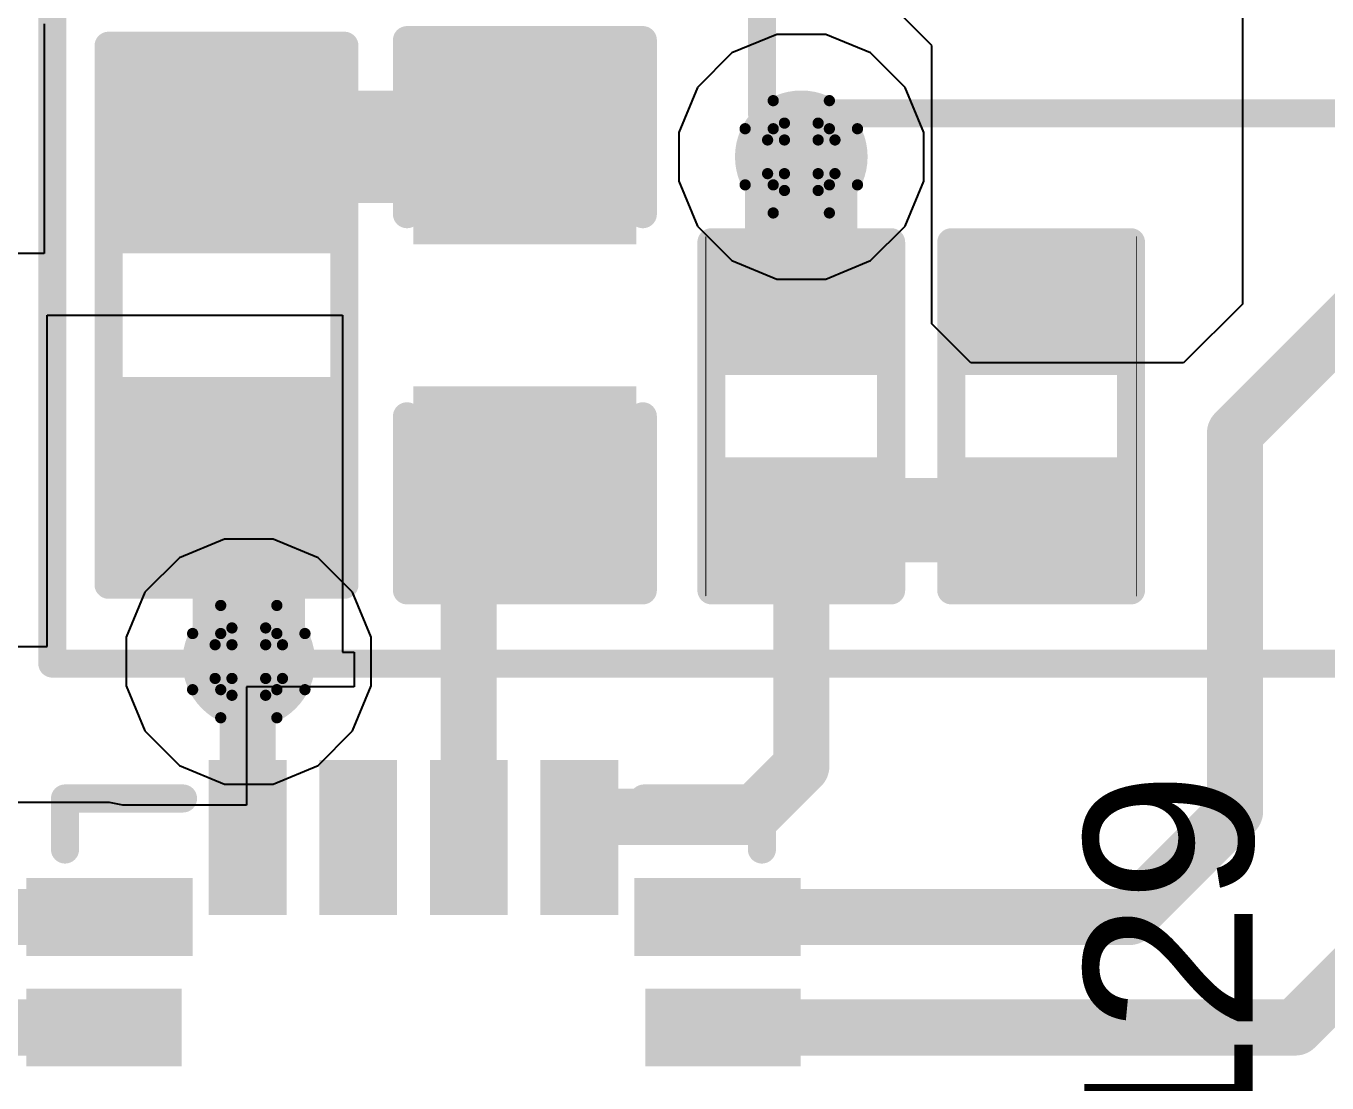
# Model space of a CAD drawing. Header units: inches. Extents: x 0 to 198, y 0 to 199.
# Drawn here: x 5.0109 to 5.2426, y 2.7577 to 2.946 of the extents above; entities that cross this region are included whole.
import ezdxf

# ---------------------------------------------------------------- set-up
doc = ezdxf.new("R2010")
doc.units = ezdxf.units.IN
doc.header["$MEASUREMENT"] = 0
for name, color, linetype in [('Bottom Layer', 5, 'Continuous'), ('Drill Drawing', 1, 'Continuous'), ('Layer 1', 16, 'Continuous'), ('Layer 2', 76, 'Continuous'), ('Top Layer', 1, 'Continuous'), ('Top Overlay', 2, 'Continuous'), ('Top Paste', 8, 'Continuous'), ('Top Solder', 216, 'Continuous'), ('Via Holes', 16, 'Continuous')]:
    doc.layers.add(name, color=color, linetype=linetype)
doc.styles.add('Arial', font='', dxfattribs={"height": 0.2})
doc.styles.get('Arial').set_extended_font_data('Arial')

# ---------------------------------------------------------------- blocks, each defined once
blk = doc.blocks.new('R___0603_17')
at = {"layer": 'Top Layer'}
for points in [[(-0.015, 0.0175), (-0.015, -0.0175), (-0.045, -0.0175), (-0.045, 0.0175)], [(0.045, 0.0175), (0.045, -0.0175), (0.015, -0.0175), (0.015, 0.0175)]]:
    blk.add_hatch(color=1, dxfattribs=at).paths.add_polyline_path(points)
at = {"layer": 'Top Paste'}
for points in [[(-0.015, 0.0175), (-0.015, -0.0175), (-0.045, -0.0175), (-0.045, 0.0175)], [(0.045, 0.0175), (0.045, -0.0175), (0.015, -0.0175), (0.015, 0.0175)]]:
    blk.add_hatch(color=8, dxfattribs=at).paths.add_polyline_path(points)
at = {"layer": 'Top Solder'}
for points in [[(-0.011, 0.0215), (-0.011, -0.0215), (-0.049, -0.0215), (-0.049, 0.0215)], [(0.049, 0.0215), (0.049, -0.0215), (0.011, -0.0215), (0.011, 0.0215)]]:
    blk.add_hatch(color=216, dxfattribs=at).paths.add_polyline_path(points)
at = {"layer": 'Top Overlay'}
for points in [[(-0.048, 0.021, 0.005, 0.005, 0), (0.048, 0.021, 0.005, 0.005, 0)], [(-0.048, 0.021, 0.005, 0.005, 0), (-0.048, -0.021, 0.005, 0.005, 0)], [(0.048, 0.021, 0.005, 0.005, 0), (0.048, -0.021, 0.005, 0.005, 0)], [(-0.048, -0.021, 0.005, 0.005, 0), (0.048, -0.021, 0.005, 0.005, 0)]]:
    blk.add_lwpolyline(points, format="xyseb", dxfattribs=at)
for points in [[(-0.04925, 0.021, 0.0025, 0.0025, 1), (-0.04675, 0.021, 0.0025, 0.0025, 1)], [(-0.04925, 0.021, 0.0025, 0.0025, 1), (-0.04675, 0.021, 0.0025, 0.0025, 1)], [(0.04675, 0.021, 0.0025, 0.0025, 1), (0.04925, 0.021, 0.0025, 0.0025, 1)], [(0.04675, 0.021, 0.0025, 0.0025, 1), (0.04925, 0.021, 0.0025, 0.0025, 1)], [(-0.04925, -0.021, 0.0025, 0.0025, 1), (-0.04675, -0.021, 0.0025, 0.0025, 1)], [(-0.04925, -0.021, 0.0025, 0.0025, 1), (-0.04675, -0.021, 0.0025, 0.0025, 1)], [(0.04675, -0.021, 0.0025, 0.0025, 1), (0.04925, -0.021, 0.0025, 0.0025, 1)], [(0.04675, -0.021, 0.0025, 0.0025, 1), (0.04925, -0.021, 0.0025, 0.0025, 1)]]:
    blk.add_lwpolyline(points, format="xyseb", close=True, dxfattribs=at)
blk = doc.blocks.new('C___0603_18')
at = {"layer": 'Top Layer'}
for points in [[(-0.015, 0.0175), (-0.015, -0.0175), (-0.045, -0.0175), (-0.045, 0.0175)], [(0.045, 0.0175), (0.045, -0.0175), (0.015, -0.0175), (0.015, 0.0175)]]:
    blk.add_hatch(color=1, dxfattribs=at).paths.add_polyline_path(points)
at = {"layer": 'Top Paste'}
for points in [[(-0.015, 0.0175), (-0.015, -0.0175), (-0.045, -0.0175), (-0.045, 0.0175)], [(0.045, 0.0175), (0.045, -0.0175), (0.015, -0.0175), (0.015, 0.0175)]]:
    blk.add_hatch(color=8, dxfattribs=at).paths.add_polyline_path(points)
at = {"layer": 'Top Solder'}
for points in [[(-0.01264, 0.01986), (-0.01264, -0.01986), (-0.04736, -0.01986), (-0.04736, 0.01986)], [(0.04736, 0.01986), (0.04736, -0.01986), (0.01264, -0.01986), (0.01264, 0.01986)]]:
    blk.add_hatch(color=216, dxfattribs=at).paths.add_polyline_path(points)
at = {"layer": 'Top Overlay'}
for points in [[(-0.018, 0.021, 0.005, 0.005, 0), (-0.049, 0.021, 0.005, 0.005, 0)], [(-0.049, -0.021, 0.005, 0.005, 0), (-0.049, 0.021, 0.005, 0.005, 0)], [(0.049, 0.021, 0.005, 0.005, 0), (0.018, 0.021, 0.005, 0.005, 0)], [(0.049, -0.021, 0.005, 0.005, 0), (0.049, 0.021, 0.005, 0.005, 0)], [(-0.018, -0.021, 0.005, 0.005, 0), (-0.049, -0.021, 0.005, 0.005, 0)], [(0.049, -0.021, 0.005, 0.005, 0), (0.018, -0.021, 0.005, 0.005, 0)]]:
    blk.add_lwpolyline(points, format="xyseb", dxfattribs=at)
for points in [[(-0.05025, 0.021, 0.0025, 0.0025, 1), (-0.04775, 0.021, 0.0025, 0.0025, 1)], [(-0.05025, 0.021, 0.0025, 0.0025, 1), (-0.04775, 0.021, 0.0025, 0.0025, 1)], [(-0.01925, 0.021, 0.0025, 0.0025, 1), (-0.01675, 0.021, 0.0025, 0.0025, 1)], [(0.01675, 0.021, 0.0025, 0.0025, 1), (0.01925, 0.021, 0.0025, 0.0025, 1)], [(0.04775, 0.021, 0.0025, 0.0025, 1), (0.05025, 0.021, 0.0025, 0.0025, 1)], [(0.04775, 0.021, 0.0025, 0.0025, 1), (0.05025, 0.021, 0.0025, 0.0025, 1)], [(-0.05025, -0.021, 0.0025, 0.0025, 1), (-0.04775, -0.021, 0.0025, 0.0025, 1)], [(-0.05025, -0.021, 0.0025, 0.0025, 1), (-0.04775, -0.021, 0.0025, 0.0025, 1)], [(-0.01925, -0.021, 0.0025, 0.0025, 1), (-0.01675, -0.021, 0.0025, 0.0025, 1)], [(0.01675, -0.021, 0.0025, 0.0025, 1), (0.01925, -0.021, 0.0025, 0.0025, 1)], [(0.04775, -0.021, 0.0025, 0.0025, 1), (0.05025, -0.021, 0.0025, 0.0025, 1)], [(0.04775, -0.021, 0.0025, 0.0025, 1), (0.05025, -0.021, 0.0025, 0.0025, 1)]]:
    blk.add_lwpolyline(points, format="xyseb", close=True, dxfattribs=at)
blk = doc.blocks.new('VQFN_HR_21_3_5__54')
at = {"layer": 'Top Layer'}
for points in [[(-0.08524, 0.06693), (-0.07539, 0.06693), (-0.07539, 0.04134), (-0.08524, 0.04134)], [(-0.06556, 0.06693), (-0.05571, 0.06693), (-0.05571, 0.04331), (-0.06556, 0.04331)], [(-0.04587, 0.06693), (-0.03602, 0.06693), (-0.03602, -0.06693), (-0.04587, -0.06693)], [(-0.02618, 0.06693), (-0.01633, 0.06693), (-0.01633, -0.06693), (-0.02618, -0.06693)], [(-0.0065, 0.06693), (0.0065, 0.06693), (0.0065, -0.06693), (-0.0065, -0.06693)], [(0.01634, 0.06693), (0.02619, 0.06693), (0.02619, -0.06693), (0.01634, -0.06693)], [(0.03602, 0.06693), (0.04587, 0.06693), (0.04587, -0.06693), (0.03602, -0.06693)], [(0.05571, 0.06693), (0.06556, 0.06693), (0.06556, 0.04331), (0.05571, 0.04331)], [(0.07539, 0.06693), (0.08524, 0.06693), (0.08524, 0.04134), (0.07539, 0.04134)], [(-0.1063, 0.03445), (-0.08268, 0.03445), (-0.08268, 0.02461), (-0.1063, 0.02461)], [(0.08268, 0.03445), (0.1063, 0.03445), (0.1063, 0.02461), (0.08268, 0.02461)], [(-0.1063, 0.01476), (-0.08268, 0.01476), (-0.08268, 0.00492), (-0.1063, 0.00492)], [(0.08268, 0.01476), (0.1063, 0.01476), (0.1063, 0.00492), (0.08268, 0.00492)], [(-0.1063, -0.00492), (-0.08268, -0.00492), (-0.08268, -0.01476), (-0.1063, -0.01476)], [(0.08268, -0.00492), (0.1063, -0.00492), (0.1063, -0.01476), (0.08268, -0.01476)], [(-0.1063, -0.02461), (-0.08268, -0.02461), (-0.08268, -0.03445), (-0.1063, -0.03445)], [(0.08268, -0.02461), (0.1063, -0.02461), (0.1063, -0.03445), (0.08268, -0.03445)], [(-0.08524, -0.04134), (-0.07539, -0.04134), (-0.07539, -0.06693), (-0.08524, -0.06693)], [(0.07539, -0.04134), (0.08524, -0.04134), (0.08524, -0.06693), (0.07539, -0.06693)], [(-0.06555, -0.04331), (-0.0557, -0.04331), (-0.0557, -0.06693), (-0.06555, -0.06693)], [(0.05571, -0.04331), (0.06556, -0.04331), (0.06556, -0.06693), (0.05571, -0.06693)]]:
    blk.add_hatch(color=1, dxfattribs=at).paths.add_polyline_path(points)
at = {"layer": 'Top Paste'}
for points in [[(-0.08524, 0.06693), (-0.07539, 0.06693), (-0.07539, 0.04134), (-0.08524, 0.04134)], [(-0.06556, 0.06693), (-0.05571, 0.06693), (-0.05571, 0.04331), (-0.06556, 0.04331)], [(-0.04587, 0.06693), (-0.03602, 0.06693), (-0.03602, -0.06693), (-0.04587, -0.06693)], [(-0.02618, 0.06693), (-0.01633, 0.06693), (-0.01633, -0.06693), (-0.02618, -0.06693)], [(-0.0065, 0.06693), (0.0065, 0.06693), (0.0065, -0.06693), (-0.0065, -0.06693)], [(0.01634, 0.06693), (0.02619, 0.06693), (0.02619, -0.06693), (0.01634, -0.06693)], [(0.03602, 0.06693), (0.04587, 0.06693), (0.04587, -0.06693), (0.03602, -0.06693)], [(0.05571, 0.06693), (0.06556, 0.06693), (0.06556, 0.04331), (0.05571, 0.04331)], [(0.07539, 0.06693), (0.08524, 0.06693), (0.08524, 0.04134), (0.07539, 0.04134)], [(-0.1063, 0.03445), (-0.08268, 0.03445), (-0.08268, 0.02461), (-0.1063, 0.02461)], [(0.08268, 0.03445), (0.1063, 0.03445), (0.1063, 0.02461), (0.08268, 0.02461)], [(-0.1063, 0.01476), (-0.08268, 0.01476), (-0.08268, 0.00492), (-0.1063, 0.00492)], [(0.08268, 0.01476), (0.1063, 0.01476), (0.1063, 0.00492), (0.08268, 0.00492)], [(-0.1063, -0.00492), (-0.08268, -0.00492), (-0.08268, -0.01476), (-0.1063, -0.01476)], [(0.08268, -0.00492), (0.1063, -0.00492), (0.1063, -0.01476), (0.08268, -0.01476)], [(-0.1063, -0.02461), (-0.08268, -0.02461), (-0.08268, -0.03445), (-0.1063, -0.03445)], [(0.08268, -0.02461), (0.1063, -0.02461), (0.1063, -0.03445), (0.08268, -0.03445)], [(-0.08524, -0.04134), (-0.07539, -0.04134), (-0.07539, -0.06693), (-0.08524, -0.06693)], [(0.07539, -0.04134), (0.08524, -0.04134), (0.08524, -0.06693), (0.07539, -0.06693)], [(-0.06555, -0.04331), (-0.0557, -0.04331), (-0.0557, -0.06693), (-0.06555, -0.06693)], [(0.05571, -0.04331), (0.06556, -0.04331), (0.06556, -0.06693), (0.05571, -0.06693)]]:
    blk.add_hatch(color=8, dxfattribs=at).paths.add_polyline_path(points)
at = {"layer": 'Top Solder'}
for points in [[(-0.08724, 0.06893), (-0.07339, 0.06893), (-0.07339, 0.03934), (-0.08724, 0.03934)], [(-0.06756, 0.06893), (-0.05371, 0.06893), (-0.05371, 0.04131), (-0.06756, 0.04131)], [(-0.04787, 0.06893), (-0.03402, 0.06893), (-0.03402, -0.06893), (-0.04787, -0.06893)], [(-0.02818, 0.06893), (-0.01433, 0.06893), (-0.01433, -0.06893), (-0.02818, -0.06893)], [(-0.0085, 0.06893), (0.0085, 0.06893), (0.0085, -0.06893), (-0.0085, -0.06893)], [(0.01434, 0.06893), (0.02819, 0.06893), (0.02819, -0.06893), (0.01434, -0.06893)], [(0.03402, 0.06893), (0.04787, 0.06893), (0.04787, -0.06893), (0.03402, -0.06893)], [(0.05371, 0.06893), (0.06756, 0.06893), (0.06756, 0.04131), (0.05371, 0.04131)], [(0.07339, 0.06893), (0.08724, 0.06893), (0.08724, 0.03934), (0.07339, 0.03934)], [(-0.1083, 0.03645), (-0.08068, 0.03645), (-0.08068, 0.02261), (-0.1083, 0.02261)], [(0.08068, 0.03645), (0.1083, 0.03645), (0.1083, 0.02261), (0.08068, 0.02261)], [(-0.1083, 0.01676), (-0.08068, 0.01676), (-0.08068, 0.00292), (-0.1083, 0.00292)], [(0.08068, 0.01676), (0.1083, 0.01676), (0.1083, 0.00292), (0.08068, 0.00292)], [(-0.1083, -0.00292), (-0.08068, -0.00292), (-0.08068, -0.01676), (-0.1083, -0.01676)], [(0.08068, -0.00292), (0.1083, -0.00292), (0.1083, -0.01676), (0.08068, -0.01676)], [(-0.1083, -0.02261), (-0.08068, -0.02261), (-0.08068, -0.03645), (-0.1083, -0.03645)], [(0.08068, -0.02261), (0.1083, -0.02261), (0.1083, -0.03645), (0.08068, -0.03645)], [(-0.08724, -0.03934), (-0.07339, -0.03934), (-0.07339, -0.06893), (-0.08724, -0.06893)], [(0.07339, -0.03934), (0.08724, -0.03934), (0.08724, -0.06893), (0.07339, -0.06893)], [(-0.06755, -0.04131), (-0.0537, -0.04131), (-0.0537, -0.06893), (-0.06755, -0.06893)], [(0.05371, -0.04131), (0.06756, -0.04131), (0.06756, -0.06893), (0.05371, -0.06893)]]:
    blk.add_hatch(color=216, dxfattribs=at).paths.add_polyline_path(points)
at = {"layer": 'Top Overlay'}
for points in [[(-0.10143, 0.06206, 0.005, 0.005, 0), (-0.10143, 0.04104, 0.005, 0.005, 0)], [(-0.10143, 0.06206, 0.005, 0.005, 0), (-0.09233, 0.06206, 0.005, 0.005, 0)], [(0.09233, 0.06206, 0.005, 0.005, 0), (0.10142, 0.06206, 0.005, 0.005, 0)], [(0.10142, 0.06206, 0.005, 0.005, 0), (0.10142, 0.04104, 0.005, 0.005, 0)], [(-0.1165, 0.03447, 0.005, 0.005, 0), (-0.1165, 0.02447, 0.005, 0.005, 0)], [(-0.1165, 0.03447, 0.005, 0.005, 0), (-0.1115, 0.02947, 0.005, 0.005, 0)], [(-0.1115, 0.02947, 0.005, 0.005, 0), (-0.1165, 0.02447, 0.005, 0.005, 0)], [(-0.10143, -0.04104, 0.005, 0.005, 0), (-0.10143, -0.06205, 0.005, 0.005, 0)], [(0.10142, -0.04104, 0.005, 0.005, 0), (0.10142, -0.06205, 0.005, 0.005, 0)], [(-0.10143, -0.06205, 0.005, 0.005, 0), (-0.09233, -0.06205, 0.005, 0.005, 0)], [(0.09233, -0.06205, 0.005, 0.005, 0), (0.10142, -0.06205, 0.005, 0.005, 0)]]:
    blk.add_lwpolyline(points, format="xyseb", dxfattribs=at)
for points in [[(-0.10268, 0.06206, 0.0025, 0.0025, 1), (-0.10018, 0.06206, 0.0025, 0.0025, 1)], [(-0.10268, 0.06206, 0.0025, 0.0025, 1), (-0.10018, 0.06206, 0.0025, 0.0025, 1)], [(-0.09358, 0.06206, 0.0025, 0.0025, 1), (-0.09108, 0.06206, 0.0025, 0.0025, 1)], [(0.09108, 0.06206, 0.0025, 0.0025, 1), (0.09358, 0.06206, 0.0025, 0.0025, 1)], [(0.10017, 0.06206, 0.0025, 0.0025, 1), (0.10267, 0.06206, 0.0025, 0.0025, 1)], [(0.10017, 0.06206, 0.0025, 0.0025, 1), (0.10267, 0.06206, 0.0025, 0.0025, 1)], [(-0.10268, 0.04104, 0.0025, 0.0025, 1), (-0.10018, 0.04104, 0.0025, 0.0025, 1)], [(0.10017, 0.04104, 0.0025, 0.0025, 1), (0.10267, 0.04104, 0.0025, 0.0025, 1)], [(-0.11775, 0.03447, 0.0025, 0.0025, 1), (-0.11525, 0.03447, 0.0025, 0.0025, 1)], [(-0.11775, 0.03447, 0.0025, 0.0025, 1), (-0.11525, 0.03447, 0.0025, 0.0025, 1)], [(-0.11275, 0.02947, 0.0025, 0.0025, 1), (-0.11025, 0.02947, 0.0025, 0.0025, 1)], [(-0.11275, 0.02947, 0.0025, 0.0025, 1), (-0.11025, 0.02947, 0.0025, 0.0025, 1)], [(-0.11775, 0.02447, 0.0025, 0.0025, 1), (-0.11525, 0.02447, 0.0025, 0.0025, 1)], [(-0.11775, 0.02447, 0.0025, 0.0025, 1), (-0.11525, 0.02447, 0.0025, 0.0025, 1)], [(-0.10268, -0.04104, 0.0025, 0.0025, 1), (-0.10018, -0.04104, 0.0025, 0.0025, 1)], [(0.10017, -0.04104, 0.0025, 0.0025, 1), (0.10267, -0.04104, 0.0025, 0.0025, 1)], [(-0.10268, -0.06205, 0.0025, 0.0025, 1), (-0.10018, -0.06205, 0.0025, 0.0025, 1)], [(-0.10268, -0.06205, 0.0025, 0.0025, 1), (-0.10018, -0.06205, 0.0025, 0.0025, 1)], [(-0.09358, -0.06205, 0.0025, 0.0025, 1), (-0.09108, -0.06205, 0.0025, 0.0025, 1)], [(0.09108, -0.06205, 0.0025, 0.0025, 1), (0.09358, -0.06205, 0.0025, 0.0025, 1)], [(0.10017, -0.06205, 0.0025, 0.0025, 1), (0.10267, -0.06205, 0.0025, 0.0025, 1)], [(0.10017, -0.06205, 0.0025, 0.0025, 1), (0.10267, -0.06205, 0.0025, 0.0025, 1)]]:
    blk.add_lwpolyline(points, format="xyseb", close=True, dxfattribs=at)
blk = doc.blocks.new('R___0402_186')
at = {"layer": 'Top Layer'}
for points in [[(-0.0275, -0.0125), (-0.0275, 0.0125), (-0.0095, 0.0125), (-0.0095, -0.0125)], [(0.0095, -0.0125), (0.0095, 0.0125), (0.0275, 0.0125), (0.0275, -0.0125)]]:
    blk.add_hatch(color=1, dxfattribs=at).paths.add_polyline_path(points)
at = {"layer": 'Top Paste'}
for points in [[(-0.0275, -0.0125), (-0.0275, 0.0125), (-0.0095, 0.0125), (-0.0095, -0.0125)], [(0.0095, -0.0125), (0.0095, 0.0125), (0.0275, 0.0125), (0.0275, -0.0125)]]:
    blk.add_hatch(color=8, dxfattribs=at).paths.add_polyline_path(points)
at = {"layer": 'Top Solder'}
for points in [[(-0.02967, -0.01467), (-0.02967, 0.01466), (-0.00733, 0.01466), (-0.00733, -0.01467)], [(0.00733, -0.01467), (0.00733, 0.01466), (0.02967, 0.01466), (0.02967, -0.01467)]]:
    blk.add_hatch(color=216, dxfattribs=at).paths.add_polyline_path(points)
at = {"layer": 'Top Overlay'}
for points in [[(-0.031, -0.016, 0.005, 0.005, 0), (-0.031, 0.016, 0.005, 0.005, 0)], [(0.031, 0.016, 0.005, 0.005, 0), (-0.031, 0.016, 0.005, 0.005, 0)], [(0.031, -0.016, 0.005, 0.005, 0), (0.031, 0.016, 0.005, 0.005, 0)], [(0.031, -0.016, 0.005, 0.005, 0), (-0.031, -0.016, 0.005, 0.005, 0)], [(0.032, -0.017, 0.000127, 0.000127, 0), (-0.032, -0.017, 0.000127, 0.000127, 0)]]:
    blk.add_lwpolyline(points, format="xyseb", dxfattribs=at)
for points in [[(-0.03225, 0.016, 0.0025, 0.0025, 1), (-0.02975, 0.016, 0.0025, 0.0025, 1)], [(-0.03225, 0.016, 0.0025, 0.0025, 1), (-0.02975, 0.016, 0.0025, 0.0025, 1)], [(0.02975, 0.016, 0.0025, 0.0025, 1), (0.03225, 0.016, 0.0025, 0.0025, 1)], [(0.02975, 0.016, 0.0025, 0.0025, 1), (0.03225, 0.016, 0.0025, 0.0025, 1)], [(-0.03225, -0.016, 0.0025, 0.0025, 1), (-0.02975, -0.016, 0.0025, 0.0025, 1)], [(-0.03225, -0.016, 0.0025, 0.0025, 1), (-0.02975, -0.016, 0.0025, 0.0025, 1)], [(0.02975, -0.016, 0.0025, 0.0025, 1), (0.03225, -0.016, 0.0025, 0.0025, 1)], [(0.02975, -0.016, 0.0025, 0.0025, 1), (0.03225, -0.016, 0.0025, 0.0025, 1)], [(-0.03203, -0.017, 0.0000635, 0.0000635, 1), (-0.03197, -0.017, 0.0000635, 0.0000635, 1)], [(0.03197, -0.017, 0.0000635, 0.0000635, 1), (0.03203, -0.017, 0.0000635, 0.0000635, 1)]]:
    blk.add_lwpolyline(points, format="xyseb", close=True, dxfattribs=at)
blk = doc.blocks.new('R___0402_188')
at = {"layer": 'Top Layer'}
for points in [[(-0.0275, -0.0125), (-0.0275, 0.0125), (-0.0095, 0.0125), (-0.0095, -0.0125)], [(0.0095, -0.0125), (0.0095, 0.0125), (0.0275, 0.0125), (0.0275, -0.0125)]]:
    blk.add_hatch(color=1, dxfattribs=at).paths.add_polyline_path(points)
at = {"layer": 'Top Paste'}
for points in [[(-0.0275, -0.0125), (-0.0275, 0.0125), (-0.0095, 0.0125), (-0.0095, -0.0125)], [(0.0095, -0.0125), (0.0095, 0.0125), (0.0275, 0.0125), (0.0275, -0.0125)]]:
    blk.add_hatch(color=8, dxfattribs=at).paths.add_polyline_path(points)
at = {"layer": 'Top Solder'}
for points in [[(-0.02967, -0.01467), (-0.02967, 0.01467), (-0.00733, 0.01467), (-0.00733, -0.01467)], [(0.00733, -0.01467), (0.00733, 0.01467), (0.02967, 0.01467), (0.02967, -0.01467)]]:
    blk.add_hatch(color=216, dxfattribs=at).paths.add_polyline_path(points)
at = {"layer": 'Top Overlay'}
for points in [[(-0.031, 0.016, 0.005, 0.005, 0), (-0.031, -0.016, 0.005, 0.005, 0)], [(-0.031, 0.016, 0.005, 0.005, 0), (0.031, 0.016, 0.005, 0.005, 0)], [(0.031, 0.016, 0.005, 0.005, 0), (0.031, -0.016, 0.005, 0.005, 0)], [(-0.031, -0.016, 0.005, 0.005, 0), (0.031, -0.016, 0.005, 0.005, 0)], [(-0.032, -0.017, 0.000127, 0.000127, 0), (0.032, -0.017, 0.000127, 0.000127, 0)]]:
    blk.add_lwpolyline(points, format="xyseb", dxfattribs=at)
for points in [[(-0.03225, 0.016, 0.0025, 0.0025, 1), (-0.02975, 0.016, 0.0025, 0.0025, 1)], [(-0.03225, 0.016, 0.0025, 0.0025, 1), (-0.02975, 0.016, 0.0025, 0.0025, 1)], [(0.02975, 0.016, 0.0025, 0.0025, 1), (0.03225, 0.016, 0.0025, 0.0025, 1)], [(0.02975, 0.016, 0.0025, 0.0025, 1), (0.03225, 0.016, 0.0025, 0.0025, 1)], [(-0.03225, -0.016, 0.0025, 0.0025, 1), (-0.02975, -0.016, 0.0025, 0.0025, 1)], [(-0.03225, -0.016, 0.0025, 0.0025, 1), (-0.02975, -0.016, 0.0025, 0.0025, 1)], [(0.02975, -0.016, 0.0025, 0.0025, 1), (0.03225, -0.016, 0.0025, 0.0025, 1)], [(0.02975, -0.016, 0.0025, 0.0025, 1), (0.03225, -0.016, 0.0025, 0.0025, 1)], [(-0.03203, -0.017, 0.0000635, 0.0000635, 1), (-0.03197, -0.017, 0.0000635, 0.0000635, 1)], [(0.03197, -0.017, 0.0000635, 0.0000635, 1), (0.03203, -0.017, 0.0000635, 0.0000635, 1)]]:
    blk.add_lwpolyline(points, format="xyseb", close=True, dxfattribs=at)

msp = doc.modelspace()

# ---------------------------------------------------------------- hatches: boundary and pattern name
at = {"layer": 'Bottom Layer'}
h = msp.add_hatch(color=5, dxfattribs=at)
edge = h.paths.add_edge_path()
edge.add_arc((5.14895, 2.92267), 0.01181, 0, 360)
h = msp.add_hatch(color=5, dxfattribs=at)
edge = h.paths.add_edge_path()
edge.add_arc((5.05056, 2.83276), 0.01181, 0, 360)
at = {"layer": 'Layer 1'}
h = msp.add_hatch(color=16, dxfattribs=at)
edge = h.paths.add_edge_path()
edge.add_arc((5.14895, 2.92267), 0.01181, 0, 360)
h = msp.add_hatch(color=16, dxfattribs=at)
edge = h.paths.add_edge_path()
edge.add_arc((5.05056, 2.83276), 0.01181, 0, 360)
at = {"layer": 'Layer 2'}
h = msp.add_hatch(color=76, dxfattribs=at)
edge = h.paths.add_edge_path()
edge.add_arc((5.14895, 2.92267), 0.01181, 0, 360)
h = msp.add_hatch(color=76, dxfattribs=at)
edge = h.paths.add_edge_path()
edge.add_arc((5.05056, 2.83276), 0.01181, 0, 360)
at = {"layer": 'Top Layer'}
h = msp.add_hatch(color=1, dxfattribs=at)
edge = h.paths.add_edge_path()
edge.add_arc((5.14895, 2.92267), 0.01181, 0, 360)
h = msp.add_hatch(color=1, dxfattribs=at)
edge = h.paths.add_edge_path()
edge.add_arc((5.05056, 2.83276), 0.01181, 0, 360)
at = {"layer": 'Via Holes'}
h = msp.add_hatch(color=7, dxfattribs=at)
edge = h.paths.add_edge_path()
edge.add_arc((5.14895, 2.92267), 0.00591, 0, 360)
h = msp.add_hatch(color=7, dxfattribs=at)
edge = h.paths.add_edge_path()
edge.add_arc((5.05056, 2.83276), 0.00591, 0, 360)

# ---------------------------------------------------------------- linework, layer by layer
at = {"layer": 'Drill Drawing'}
for points in [[(5.14395, 2.92767, 0.002, 0.002, 0), (5.14395, 2.93267, 0.002, 0.002, 0)], [(5.14395, 2.93267, 0.002, 0.002, 0), (5.15395, 2.93267, 0.002, 0.002, 0)], [(5.15395, 2.92767, 0.002, 0.002, 0), (5.15395, 2.93267, 0.002, 0.002, 0)], [(5.13895, 2.91767, 0.002, 0.002, 0), (5.13895, 2.92767, 0.002, 0.002, 0)], [(5.13895, 2.92767, 0.002, 0.002, 0), (5.14395, 2.92767, 0.002, 0.002, 0)], [(5.14595, 2.92567, 0.002, 0.002, 0), (5.14595, 2.92867, 0.002, 0.002, 0)], [(5.14595, 2.92867, 0.002, 0.002, 0), (5.15195, 2.92867, 0.002, 0.002, 0)], [(5.15195, 2.92567, 0.002, 0.002, 0), (5.15195, 2.92867, 0.002, 0.002, 0)], [(5.15395, 2.92767, 0.002, 0.002, 0), (5.15895, 2.92767, 0.002, 0.002, 0)], [(5.15895, 2.91767, 0.002, 0.002, 0), (5.15895, 2.92767, 0.002, 0.002, 0)], [(5.14295, 2.91967, 0.002, 0.002, 0), (5.14295, 2.92567, 0.002, 0.002, 0)], [(5.14295, 2.92567, 0.002, 0.002, 0), (5.14595, 2.92567, 0.002, 0.002, 0)], [(5.15195, 2.92567, 0.002, 0.002, 0), (5.15495, 2.92567, 0.002, 0.002, 0)], [(5.15495, 2.91967, 0.002, 0.002, 0), (5.15495, 2.92567, 0.002, 0.002, 0)], [(5.14295, 2.91967, 0.002, 0.002, 0), (5.14595, 2.91967, 0.002, 0.002, 0)], [(5.14595, 2.91667, 0.002, 0.002, 0), (5.14595, 2.91967, 0.002, 0.002, 0)], [(5.15195, 2.91967, 0.002, 0.002, 0), (5.15495, 2.91967, 0.002, 0.002, 0)], [(5.15195, 2.91667, 0.002, 0.002, 0), (5.15195, 2.91967, 0.002, 0.002, 0)], [(5.13895, 2.91767, 0.002, 0.002, 0), (5.14395, 2.91767, 0.002, 0.002, 0)], [(5.14395, 2.91267, 0.002, 0.002, 0), (5.14395, 2.91767, 0.002, 0.002, 0)], [(5.14595, 2.91667, 0.002, 0.002, 0), (5.15195, 2.91667, 0.002, 0.002, 0)], [(5.15395, 2.91767, 0.002, 0.002, 0), (5.15895, 2.91767, 0.002, 0.002, 0)], [(5.15395, 2.91267, 0.002, 0.002, 0), (5.15395, 2.91767, 0.002, 0.002, 0)], [(5.14395, 2.91267, 0.002, 0.002, 0), (5.15395, 2.91267, 0.002, 0.002, 0)], [(5.04556, 2.83776, 0.002, 0.002, 0), (5.04556, 2.84276, 0.002, 0.002, 0)], [(5.04556, 2.84276, 0.002, 0.002, 0), (5.05556, 2.84276, 0.002, 0.002, 0)], [(5.05556, 2.83776, 0.002, 0.002, 0), (5.05556, 2.84276, 0.002, 0.002, 0)], [(5.04056, 2.82776, 0.002, 0.002, 0), (5.04056, 2.83776, 0.002, 0.002, 0)], [(5.04056, 2.83776, 0.002, 0.002, 0), (5.04556, 2.83776, 0.002, 0.002, 0)], [(5.04756, 2.83576, 0.002, 0.002, 0), (5.04756, 2.83876, 0.002, 0.002, 0)], [(5.04756, 2.83876, 0.002, 0.002, 0), (5.05356, 2.83876, 0.002, 0.002, 0)], [(5.05356, 2.83576, 0.002, 0.002, 0), (5.05356, 2.83876, 0.002, 0.002, 0)], [(5.05556, 2.83776, 0.002, 0.002, 0), (5.06056, 2.83776, 0.002, 0.002, 0)], [(5.06056, 2.82776, 0.002, 0.002, 0), (5.06056, 2.83776, 0.002, 0.002, 0)], [(5.04456, 2.82976, 0.002, 0.002, 0), (5.04456, 2.83576, 0.002, 0.002, 0)], [(5.04456, 2.83576, 0.002, 0.002, 0), (5.04756, 2.83576, 0.002, 0.002, 0)], [(5.05356, 2.83576, 0.002, 0.002, 0), (5.05656, 2.83576, 0.002, 0.002, 0)], [(5.05656, 2.82976, 0.002, 0.002, 0), (5.05656, 2.83576, 0.002, 0.002, 0)], [(5.04456, 2.82976, 0.002, 0.002, 0), (5.04756, 2.82976, 0.002, 0.002, 0)], [(5.04756, 2.82676, 0.002, 0.002, 0), (5.04756, 2.82976, 0.002, 0.002, 0)], [(5.05356, 2.82976, 0.002, 0.002, 0), (5.05656, 2.82976, 0.002, 0.002, 0)], [(5.05356, 2.82676, 0.002, 0.002, 0), (5.05356, 2.82976, 0.002, 0.002, 0)], [(5.04056, 2.82776, 0.002, 0.002, 0), (5.04556, 2.82776, 0.002, 0.002, 0)], [(5.04556, 2.82276, 0.002, 0.002, 0), (5.04556, 2.82776, 0.002, 0.002, 0)], [(5.04756, 2.82676, 0.002, 0.002, 0), (5.05356, 2.82676, 0.002, 0.002, 0)], [(5.05556, 2.82776, 0.002, 0.002, 0), (5.06056, 2.82776, 0.002, 0.002, 0)], [(5.05556, 2.82276, 0.002, 0.002, 0), (5.05556, 2.82776, 0.002, 0.002, 0)], [(5.04556, 2.82276, 0.002, 0.002, 0), (5.05556, 2.82276, 0.002, 0.002, 0)]]:
    msp.add_lwpolyline(points, format="xyseb", dxfattribs=at)
for points in [[(5.14345, 2.93267, 0.001, 0.001, 1), (5.14445, 2.93267, 0.001, 0.001, 1)], [(5.14345, 2.93267, 0.001, 0.001, 1), (5.14445, 2.93267, 0.001, 0.001, 1)], [(5.15345, 2.93267, 0.001, 0.001, 1), (5.15445, 2.93267, 0.001, 0.001, 1)], [(5.15345, 2.93267, 0.001, 0.001, 1), (5.15445, 2.93267, 0.001, 0.001, 1)], [(5.13845, 2.92767, 0.001, 0.001, 1), (5.13945, 2.92767, 0.001, 0.001, 1)], [(5.13845, 2.92767, 0.001, 0.001, 1), (5.13945, 2.92767, 0.001, 0.001, 1)], [(5.14345, 2.92767, 0.001, 0.001, 1), (5.14445, 2.92767, 0.001, 0.001, 1)], [(5.14345, 2.92767, 0.001, 0.001, 1), (5.14445, 2.92767, 0.001, 0.001, 1)], [(5.14545, 2.92867, 0.001, 0.001, 1), (5.14645, 2.92867, 0.001, 0.001, 1)], [(5.14545, 2.92867, 0.001, 0.001, 1), (5.14645, 2.92867, 0.001, 0.001, 1)], [(5.15145, 2.92867, 0.001, 0.001, 1), (5.15245, 2.92867, 0.001, 0.001, 1)], [(5.15145, 2.92867, 0.001, 0.001, 1), (5.15245, 2.92867, 0.001, 0.001, 1)], [(5.15345, 2.92767, 0.001, 0.001, 1), (5.15445, 2.92767, 0.001, 0.001, 1)], [(5.15345, 2.92767, 0.001, 0.001, 1), (5.15445, 2.92767, 0.001, 0.001, 1)], [(5.15845, 2.92767, 0.001, 0.001, 1), (5.15945, 2.92767, 0.001, 0.001, 1)], [(5.15845, 2.92767, 0.001, 0.001, 1), (5.15945, 2.92767, 0.001, 0.001, 1)], [(5.14245, 2.92567, 0.001, 0.001, 1), (5.14345, 2.92567, 0.001, 0.001, 1)], [(5.14245, 2.92567, 0.001, 0.001, 1), (5.14345, 2.92567, 0.001, 0.001, 1)], [(5.14545, 2.92567, 0.001, 0.001, 1), (5.14645, 2.92567, 0.001, 0.001, 1)], [(5.14545, 2.92567, 0.001, 0.001, 1), (5.14645, 2.92567, 0.001, 0.001, 1)], [(5.15145, 2.92567, 0.001, 0.001, 1), (5.15245, 2.92567, 0.001, 0.001, 1)], [(5.15145, 2.92567, 0.001, 0.001, 1), (5.15245, 2.92567, 0.001, 0.001, 1)], [(5.15445, 2.92567, 0.001, 0.001, 1), (5.15545, 2.92567, 0.001, 0.001, 1)], [(5.15445, 2.92567, 0.001, 0.001, 1), (5.15545, 2.92567, 0.001, 0.001, 1)], [(5.14245, 2.91967, 0.001, 0.001, 1), (5.14345, 2.91967, 0.001, 0.001, 1)], [(5.14245, 2.91967, 0.001, 0.001, 1), (5.14345, 2.91967, 0.001, 0.001, 1)], [(5.14545, 2.91967, 0.001, 0.001, 1), (5.14645, 2.91967, 0.001, 0.001, 1)], [(5.14545, 2.91967, 0.001, 0.001, 1), (5.14645, 2.91967, 0.001, 0.001, 1)], [(5.15145, 2.91967, 0.001, 0.001, 1), (5.15245, 2.91967, 0.001, 0.001, 1)], [(5.15145, 2.91967, 0.001, 0.001, 1), (5.15245, 2.91967, 0.001, 0.001, 1)], [(5.15445, 2.91967, 0.001, 0.001, 1), (5.15545, 2.91967, 0.001, 0.001, 1)], [(5.15445, 2.91967, 0.001, 0.001, 1), (5.15545, 2.91967, 0.001, 0.001, 1)], [(5.13845, 2.91767, 0.001, 0.001, 1), (5.13945, 2.91767, 0.001, 0.001, 1)], [(5.13845, 2.91767, 0.001, 0.001, 1), (5.13945, 2.91767, 0.001, 0.001, 1)], [(5.14345, 2.91767, 0.001, 0.001, 1), (5.14445, 2.91767, 0.001, 0.001, 1)], [(5.14345, 2.91767, 0.001, 0.001, 1), (5.14445, 2.91767, 0.001, 0.001, 1)], [(5.14545, 2.91667, 0.001, 0.001, 1), (5.14645, 2.91667, 0.001, 0.001, 1)], [(5.14545, 2.91667, 0.001, 0.001, 1), (5.14645, 2.91667, 0.001, 0.001, 1)], [(5.15145, 2.91667, 0.001, 0.001, 1), (5.15245, 2.91667, 0.001, 0.001, 1)], [(5.15145, 2.91667, 0.001, 0.001, 1), (5.15245, 2.91667, 0.001, 0.001, 1)], [(5.15345, 2.91767, 0.001, 0.001, 1), (5.15445, 2.91767, 0.001, 0.001, 1)], [(5.15345, 2.91767, 0.001, 0.001, 1), (5.15445, 2.91767, 0.001, 0.001, 1)], [(5.15845, 2.91767, 0.001, 0.001, 1), (5.15945, 2.91767, 0.001, 0.001, 1)], [(5.15845, 2.91767, 0.001, 0.001, 1), (5.15945, 2.91767, 0.001, 0.001, 1)], [(5.14345, 2.91267, 0.001, 0.001, 1), (5.14445, 2.91267, 0.001, 0.001, 1)], [(5.14345, 2.91267, 0.001, 0.001, 1), (5.14445, 2.91267, 0.001, 0.001, 1)], [(5.15345, 2.91267, 0.001, 0.001, 1), (5.15445, 2.91267, 0.001, 0.001, 1)], [(5.15345, 2.91267, 0.001, 0.001, 1), (5.15445, 2.91267, 0.001, 0.001, 1)], [(5.04506, 2.84276, 0.001, 0.001, 1), (5.04606, 2.84276, 0.001, 0.001, 1)], [(5.04506, 2.84276, 0.001, 0.001, 1), (5.04606, 2.84276, 0.001, 0.001, 1)], [(5.05506, 2.84276, 0.001, 0.001, 1), (5.05606, 2.84276, 0.001, 0.001, 1)], [(5.05506, 2.84276, 0.001, 0.001, 1), (5.05606, 2.84276, 0.001, 0.001, 1)], [(5.04006, 2.83776, 0.001, 0.001, 1), (5.04106, 2.83776, 0.001, 0.001, 1)], [(5.04006, 2.83776, 0.001, 0.001, 1), (5.04106, 2.83776, 0.001, 0.001, 1)], [(5.04506, 2.83776, 0.001, 0.001, 1), (5.04606, 2.83776, 0.001, 0.001, 1)], [(5.04506, 2.83776, 0.001, 0.001, 1), (5.04606, 2.83776, 0.001, 0.001, 1)], [(5.04706, 2.83876, 0.001, 0.001, 1), (5.04806, 2.83876, 0.001, 0.001, 1)], [(5.04706, 2.83876, 0.001, 0.001, 1), (5.04806, 2.83876, 0.001, 0.001, 1)], [(5.05306, 2.83876, 0.001, 0.001, 1), (5.05406, 2.83876, 0.001, 0.001, 1)], [(5.05306, 2.83876, 0.001, 0.001, 1), (5.05406, 2.83876, 0.001, 0.001, 1)], [(5.05506, 2.83776, 0.001, 0.001, 1), (5.05606, 2.83776, 0.001, 0.001, 1)], [(5.05506, 2.83776, 0.001, 0.001, 1), (5.05606, 2.83776, 0.001, 0.001, 1)], [(5.06006, 2.83776, 0.001, 0.001, 1), (5.06106, 2.83776, 0.001, 0.001, 1)], [(5.06006, 2.83776, 0.001, 0.001, 1), (5.06106, 2.83776, 0.001, 0.001, 1)], [(5.04406, 2.83576, 0.001, 0.001, 1), (5.04506, 2.83576, 0.001, 0.001, 1)], [(5.04406, 2.83576, 0.001, 0.001, 1), (5.04506, 2.83576, 0.001, 0.001, 1)], [(5.04706, 2.83576, 0.001, 0.001, 1), (5.04806, 2.83576, 0.001, 0.001, 1)], [(5.04706, 2.83576, 0.001, 0.001, 1), (5.04806, 2.83576, 0.001, 0.001, 1)], [(5.05306, 2.83576, 0.001, 0.001, 1), (5.05406, 2.83576, 0.001, 0.001, 1)], [(5.05306, 2.83576, 0.001, 0.001, 1), (5.05406, 2.83576, 0.001, 0.001, 1)], [(5.05606, 2.83576, 0.001, 0.001, 1), (5.05706, 2.83576, 0.001, 0.001, 1)], [(5.05606, 2.83576, 0.001, 0.001, 1), (5.05706, 2.83576, 0.001, 0.001, 1)], [(5.04406, 2.82976, 0.001, 0.001, 1), (5.04506, 2.82976, 0.001, 0.001, 1)], [(5.04406, 2.82976, 0.001, 0.001, 1), (5.04506, 2.82976, 0.001, 0.001, 1)], [(5.04706, 2.82976, 0.001, 0.001, 1), (5.04806, 2.82976, 0.001, 0.001, 1)], [(5.04706, 2.82976, 0.001, 0.001, 1), (5.04806, 2.82976, 0.001, 0.001, 1)], [(5.05306, 2.82976, 0.001, 0.001, 1), (5.05406, 2.82976, 0.001, 0.001, 1)], [(5.05306, 2.82976, 0.001, 0.001, 1), (5.05406, 2.82976, 0.001, 0.001, 1)], [(5.05606, 2.82976, 0.001, 0.001, 1), (5.05706, 2.82976, 0.001, 0.001, 1)], [(5.05606, 2.82976, 0.001, 0.001, 1), (5.05706, 2.82976, 0.001, 0.001, 1)], [(5.04006, 2.82776, 0.001, 0.001, 1), (5.04106, 2.82776, 0.001, 0.001, 1)], [(5.04006, 2.82776, 0.001, 0.001, 1), (5.04106, 2.82776, 0.001, 0.001, 1)], [(5.04506, 2.82776, 0.001, 0.001, 1), (5.04606, 2.82776, 0.001, 0.001, 1)], [(5.04506, 2.82776, 0.001, 0.001, 1), (5.04606, 2.82776, 0.001, 0.001, 1)], [(5.04706, 2.82676, 0.001, 0.001, 1), (5.04806, 2.82676, 0.001, 0.001, 1)], [(5.04706, 2.82676, 0.001, 0.001, 1), (5.04806, 2.82676, 0.001, 0.001, 1)], [(5.05306, 2.82676, 0.001, 0.001, 1), (5.05406, 2.82676, 0.001, 0.001, 1)], [(5.05306, 2.82676, 0.001, 0.001, 1), (5.05406, 2.82676, 0.001, 0.001, 1)], [(5.05506, 2.82776, 0.001, 0.001, 1), (5.05606, 2.82776, 0.001, 0.001, 1)], [(5.05506, 2.82776, 0.001, 0.001, 1), (5.05606, 2.82776, 0.001, 0.001, 1)], [(5.06006, 2.82776, 0.001, 0.001, 1), (5.06106, 2.82776, 0.001, 0.001, 1)], [(5.06006, 2.82776, 0.001, 0.001, 1), (5.06106, 2.82776, 0.001, 0.001, 1)], [(5.04506, 2.82276, 0.001, 0.001, 1), (5.04606, 2.82276, 0.001, 0.001, 1)], [(5.04506, 2.82276, 0.001, 0.001, 1), (5.04606, 2.82276, 0.001, 0.001, 1)], [(5.05506, 2.82276, 0.001, 0.001, 1), (5.05606, 2.82276, 0.001, 0.001, 1)], [(5.05506, 2.82276, 0.001, 0.001, 1), (5.05606, 2.82276, 0.001, 0.001, 1)]]:
    msp.add_lwpolyline(points, format="xyseb", close=True, dxfattribs=at)
at = {"layer": 'Layer 2'}
for p, q in [((5.14461, 2.94448), (5.13659, 2.94116)), ((5.15329, 2.94448), (5.14461, 2.94448)), ((5.1613, 2.94116), (5.15329, 2.94448)), ((5.13659, 2.94116), (5.13046, 2.93502)), ((5.16744, 2.93502), (5.1613, 2.94116)), ((5.13046, 2.93502), (5.12714, 2.927)), ((5.17076, 2.927), (5.16744, 2.93502)), ((5.12714, 2.927), (5.12714, 2.91833)), ((5.17076, 2.91833), (5.17076, 2.927)), ((5.12714, 2.91833), (5.13046, 2.91031)), ((5.16744, 2.91031), (5.17076, 2.91833)), ((5.13046, 2.91031), (5.13659, 2.90418)), ((5.1613, 2.90418), (5.16744, 2.91031)), ((5.13659, 2.90418), (5.14461, 2.90085)), ((5.15329, 2.90085), (5.1613, 2.90418)), ((5.14461, 2.90085), (5.15329, 2.90085)), ((5.04622, 2.85457), (5.03821, 2.85125)), ((5.0549, 2.85457), (5.04622, 2.85457)), ((5.06292, 2.85125), (5.0549, 2.85457)), ((5.03821, 2.85125), (5.03207, 2.84511)), ((5.06905, 2.84511), (5.06292, 2.85125)), ((5.03207, 2.84511), (5.02875, 2.8371)), ((5.07237, 2.8371), (5.06905, 2.84511)), ((5.02875, 2.8371), (5.02875, 2.82842)), ((5.07237, 2.82842), (5.07237, 2.8371)), ((5.02875, 2.82842), (5.03207, 2.8204)), ((5.06905, 2.8204), (5.07237, 2.82842)), ((5.03207, 2.8204), (5.03821, 2.81427)), ((5.06292, 2.81427), (5.06905, 2.8204)), ((5.03821, 2.81427), (5.04622, 2.81095)), ((5.0549, 2.81095), (5.06292, 2.81427)), ((5.04622, 2.81095), (5.0549, 2.81095))]:
    msp.add_line(p, q, dxfattribs=at)
at = {"layer": 'Top Layer'}
for p, q in [((5.22749, 2.99171), (5.22749, 2.89643)), ((5.17218, 2.94251), (5.16519, 2.9495)), ((5.01409, 2.94637), (5.01409, 2.90545)), ((5.17218, 2.89294), (5.17218, 2.94251)), ((5.01409, 2.90545), (4.92465, 2.90545)), ((5.22749, 2.89643), (5.21702, 2.88595)), ((5.01465, 2.83545), (5.01465, 2.89445)), ((5.01465, 2.89445), (5.06723, 2.89445)), ((5.06723, 2.89445), (5.06723, 2.83445)), ((5.17916, 2.88595), (5.17218, 2.89294)), ((5.21702, 2.88595), (5.17916, 2.88595)), ((4.98052, 2.83545), (5.01465, 2.83545)), ((5.06723, 2.83445), (5.06934, 2.83445)), ((5.06934, 2.83445), (5.06934, 2.82826)), ((5.06934, 2.82826), (5.05013, 2.82826)), ((5.05013, 2.82826), (5.05013, 2.80719)), ((5.02576, 2.80766), (4.98946, 2.80766)), ((5.02812, 2.80719), (5.02576, 2.80766)), ((5.05013, 2.80719), (5.02812, 2.80719))]:
    msp.add_line(p, q, dxfattribs=at)
for points in [[(5.04659, 2.92445, 0.02, 0.02, 0), (5.09973, 2.92445, 0.02, 0.02, 0)], [(5.14895, 2.89771, 0.02, 0.02, 0), (5.14895, 2.92267, 0.02, 0.02, 0)], [(5.22619, 2.8735, 0.01, 0.01, 0), (5.2541, 2.90141, 0.01, 0.01, 0)], [(5.22619, 2.80607, 0.01, 0.01, 0), (5.22619, 2.8735, 0.01, 0.01, 0)], [(5.05056, 2.83276, 0.02, 0.02, 0), (5.05056, 2.86047, 0.02, 0.02, 0)], [(5.08973, 2.80145, 0.01, 0.01, 0), (5.08973, 2.86445, 0.01, 0.01, 0)], [(5.14895, 2.85795, 0.015, 0.015, 0), (5.19166, 2.85795, 0.015, 0.015, 0)], [(5.14895, 2.81411, 0.01, 0.01, 0), (5.14895, 2.85795, 0.01, 0.01, 0)], [(5.05036, 2.80145, 0.01, 0.01, 0), (5.05036, 2.83256, 0.01, 0.01, 0)], [(5.13996, 2.80512, 0.01, 0.01, 0), (5.14895, 2.81411, 0.01, 0.01, 0)], [(5.20739, 2.78727, 0.01, 0.01, 0), (5.22619, 2.80607, 0.01, 0.01, 0)], [(5.11, 2.80512, 0.01, 0.01, 0), (5.13996, 2.80512, 0.01, 0.01, 0)], [(5.23691, 2.76759, 0.01, 0.01, 0), (5.26672, 2.7974, 0.01, 0.01, 0)], [(4.98101, 2.78727, 0.01, 0.01, 0), (5.02576, 2.78727, 0.01, 0.01, 0)], [(5.13403, 2.78727, 0.01, 0.01, 0), (5.20739, 2.78727, 0.01, 0.01, 0)], [(4.95622, 2.76759, 0.01, 0.01, 0), (5.02478, 2.76759, 0.01, 0.01, 0)], [(5.13501, 2.76759, 0.01, 0.01, 0), (5.23691, 2.76759, 0.01, 0.01, 0)]]:
    msp.add_lwpolyline(points, format="xyseb", dxfattribs=at)
for points in [[(5.04159, 2.92445, 0.01, 0.01, 1), (5.05159, 2.92445, 0.01, 0.01, 1)], [(5.09473, 2.92445, 0.01, 0.01, 1), (5.10473, 2.92445, 0.01, 0.01, 1)], [(5.14395, 2.92267, 0.01, 0.01, 1), (5.15395, 2.92267, 0.01, 0.01, 1)], [(5.14395, 2.89771, 0.01, 0.01, 1), (5.15395, 2.89771, 0.01, 0.01, 1)], [(5.22369, 2.8735, 0.005, 0.005, 1), (5.22869, 2.8735, 0.005, 0.005, 1)], [(5.22369, 2.8735, 0.005, 0.005, 1), (5.22869, 2.8735, 0.005, 0.005, 1)], [(5.04556, 2.86047, 0.01, 0.01, 1), (5.05556, 2.86047, 0.01, 0.01, 1)], [(5.08723, 2.86445, 0.005, 0.005, 1), (5.09223, 2.86445, 0.005, 0.005, 1)], [(5.1452, 2.85795, 0.0075, 0.0075, 1), (5.1527, 2.85795, 0.0075, 0.0075, 1)], [(5.18791, 2.85795, 0.0075, 0.0075, 1), (5.19541, 2.85795, 0.0075, 0.0075, 1)], [(5.14645, 2.85795, 0.005, 0.005, 1), (5.15145, 2.85795, 0.005, 0.005, 1)], [(5.04556, 2.83276, 0.01, 0.01, 1), (5.05556, 2.83276, 0.01, 0.01, 1)], [(5.04786, 2.83256, 0.005, 0.005, 1), (5.05286, 2.83256, 0.005, 0.005, 1)], [(5.14645, 2.81411, 0.005, 0.005, 1), (5.15145, 2.81411, 0.005, 0.005, 1)], [(5.14645, 2.81411, 0.005, 0.005, 1), (5.15145, 2.81411, 0.005, 0.005, 1)], [(5.22369, 2.80607, 0.005, 0.005, 1), (5.22869, 2.80607, 0.005, 0.005, 1)], [(5.22369, 2.80607, 0.005, 0.005, 1), (5.22869, 2.80607, 0.005, 0.005, 1)], [(5.1075, 2.80512, 0.005, 0.005, 1), (5.1125, 2.80512, 0.005, 0.005, 1)], [(5.13746, 2.80512, 0.005, 0.005, 1), (5.14246, 2.80512, 0.005, 0.005, 1)], [(5.13746, 2.80512, 0.005, 0.005, 1), (5.14246, 2.80512, 0.005, 0.005, 1)], [(5.04786, 2.80145, 0.005, 0.005, 1), (5.05286, 2.80145, 0.005, 0.005, 1)], [(5.08723, 2.80145, 0.005, 0.005, 1), (5.09223, 2.80145, 0.005, 0.005, 1)], [(5.02326, 2.78727, 0.005, 0.005, 1), (5.02826, 2.78727, 0.005, 0.005, 1)], [(5.13153, 2.78727, 0.005, 0.005, 1), (5.13653, 2.78727, 0.005, 0.005, 1)], [(5.20489, 2.78727, 0.005, 0.005, 1), (5.20989, 2.78727, 0.005, 0.005, 1)], [(5.20489, 2.78727, 0.005, 0.005, 1), (5.20989, 2.78727, 0.005, 0.005, 1)], [(5.02228, 2.76759, 0.005, 0.005, 1), (5.02728, 2.76759, 0.005, 0.005, 1)], [(5.13251, 2.76759, 0.005, 0.005, 1), (5.13751, 2.76759, 0.005, 0.005, 1)], [(5.23441, 2.76759, 0.005, 0.005, 1), (5.23941, 2.76759, 0.005, 0.005, 1)], [(5.23441, 2.76759, 0.005, 0.005, 1), (5.23941, 2.76759, 0.005, 0.005, 1)]]:
    msp.add_lwpolyline(points, format="xyseb", close=True, dxfattribs=at)
at = {"layer": 'Top Overlay'}
for points in [[(5.01557, 2.84672, 0.005, 0.005, 0), (5.01557, 2.96, 0.005, 0.005, 0)], [(5.14195, 2.93041, 0.005, 0.005, 0), (5.14195, 2.96, 0.005, 0.005, 0)], [(5.14195, 2.93041, 0.005, 0.005, 0), (5.24572, 2.93041, 0.005, 0.005, 0)], [(5.01557, 2.83241, 0.005, 0.005, 0), (5.01557, 2.84672, 0.005, 0.005, 0)], [(5.01557, 2.83241, 0.005, 0.005, 0), (5.24572, 2.83241, 0.005, 0.005, 0)]]:
    msp.add_lwpolyline(points, format="xyseb", dxfattribs=at)
for points in [[(5.1407, 2.93041, 0.0025, 0.0025, 1), (5.1432, 2.93041, 0.0025, 0.0025, 1)], [(5.1407, 2.93041, 0.0025, 0.0025, 1), (5.1432, 2.93041, 0.0025, 0.0025, 1)], [(5.01432, 2.84672, 0.0025, 0.0025, 1), (5.01682, 2.84672, 0.0025, 0.0025, 1)], [(5.01432, 2.84672, 0.0025, 0.0025, 1), (5.01682, 2.84672, 0.0025, 0.0025, 1)], [(5.01432, 2.83241, 0.0025, 0.0025, 1), (5.01682, 2.83241, 0.0025, 0.0025, 1)], [(5.01432, 2.83241, 0.0025, 0.0025, 1), (5.01682, 2.83241, 0.0025, 0.0025, 1)]]:
    msp.add_lwpolyline(points, format="xyseb", close=True, dxfattribs=at)

# ---------------------------------------------------------------- block references
for name, p, rotation in [('R___0603_17', (5.04659, 2.89445), 90), ('C___0603_18', (5.09973, 2.89445), 270), ('R___0402_186', (5.14895, 2.87645), 270), ('R___0402_188', (5.19166, 2.87645), 90), ('VQFN_HR_21_3_5__54', (5.07989, 2.70696), 90)]:
    msp.add_blockref(name, p, dxfattribs=dict(rotation=rotation))

# ---------------------------------------------------------------- texts
at = {"layer": 'Top Overlay', "style": 'Arial'}
msp.add_text('R129', height=0.03, rotation=90, dxfattribs=at).set_placement((5.22934, 2.71303))

doc.saveas('drawing.dxf')
